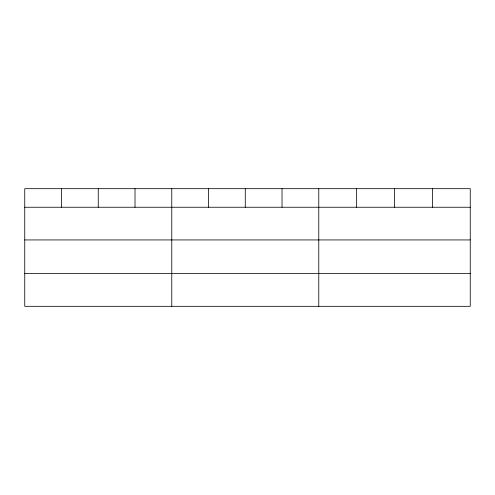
<?xml version="1.0" encoding="UTF-8"?>
<svg xmlns="http://www.w3.org/2000/svg" width="495" height="495" viewBox="0 0 495 495"><rect width="100%" height="100%" fill="white"/><g stroke="black" fill="none" stroke-linecap="round" stroke-linejoin="round"><path stroke-width="0.74" d="M470.25 239.939L470.25 188.682L24.75 188.682L24.75 306.318L470.25 306.318L470.25 239.939L24.75 239.939M24.75 207.244L470.25 207.244M24.75 273.624L470.25 273.624M432.382 188.682L432.382 207.244M394.515 188.682L394.515 207.244M356.647 188.682L356.647 207.244M318.78 188.682L318.78 306.318M282.026 188.682L282.026 207.244M245.273 188.682L245.273 207.244M208.519 188.682L208.519 207.244M171.765 188.682L171.765 306.318M135.011 188.682L135.011 207.244M98.258 188.682L98.258 207.244M61.504 188.682L61.504 207.244"/></g></svg>
